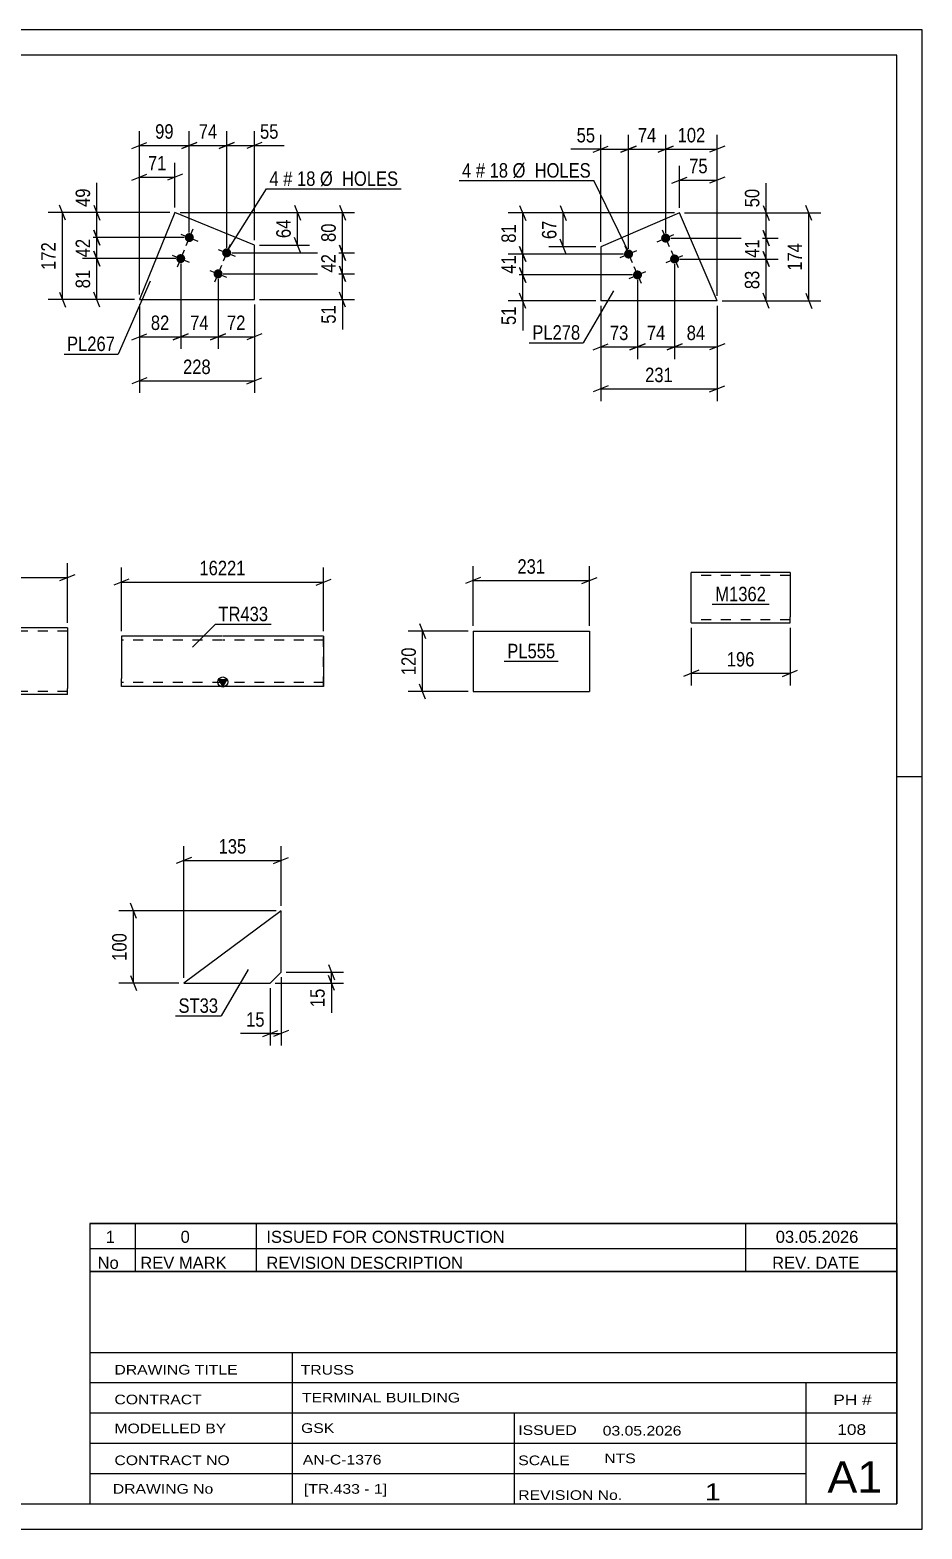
# Model space of a CAD drawing. Header units: millimetres. Extents: x 0 to 1779, y 0 to 560.
# Drawn here: x 243.1 to 420, y 0 to 297 of the extents above; entities that cross this region are included whole.
import ezdxf

# ---------------------------------------------------------------- set-up
doc = ezdxf.new("R2010")
doc.units = ezdxf.units.MM
doc.linetypes.add('DXK_LINE_DOT2', pattern=[3.9198, 1.9599, -1.9599])
doc.styles.add('Arial Narrow', font='ARIALN.TTF', dxfattribs={"height": 0.2})

# ---------------------------------------------------------------- blocks, each defined once
blk = doc.blocks.new('Unknown-814185208-12829')
at = {"color": 7, "linetype": 'Continuous'}
for p, q in [((255, 51.05), (255, 5)), ((255, 51.05), (415, 51.05)), ((415, 51), (415, 5)), ((255, 35), (415, 35)), ((295.14, 35), (295.14, 5)), ((255, 29), (415, 29)), ((397, 5.05), (397, 29.05)), ((255, 23), (415, 23)), ((339.14, 23), (339.14, 5)), ((255, 17), (415, 17)), ((255, 11), (397, 11)), ((255, 5), (415, 5))]:
    blk.add_line(p, q, dxfattribs=at)
at = {"color": 7, "style": 'Arial Narrow'}
for s, height, width, p in [('DRAWING TITLE', 1.9089, 1.425378, (259.88, 30.61)), ('TRUSS', 1.909, 1.425378, (296.81, 30.59)), ('TERMINAL BUILDING', 1.9089, 1.425378, (297.06, 25.07)), ('CONTRACT', 1.909, 1.425378, (259.88, 24.71)), ('MODELLED BY', 1.9089, 1.425378, (259.88, 18.98)), ('GSK', 1.909, 1.425378, (296.88, 19.04)), ('ISSUED', 1.909, 1.425378, (339.94, 18.64)), ('03.05.2026', 1.909, 1.425378, (356.69, 18.52)), ('CONTRACT NO', 1.9089, 1.425378, (259.88, 12.66)), ('AN-C-1376', 1.909, 1.425378, (297.23, 12.78)), ('SCALE', 1.909, 1.425378, (339.94, 12.65)), ('A1', 6.204, 1.25, (401.24, 7.2)), ('DRAWING No', 1.909, 1.425378, (259.56, 7)), ('[TR.433 - 1]', 1.9089, 1.425378, (297.46, 6.99)), ('1', 3.34, 1.5, (376.91, 5.68)), ('REVISION No.', 1.9089, 1.425378, (339.94, 5.77))]:
    blk.add_text(s, height=height, dxfattribs=dict(at, width=width)).set_placement(p)
at = {"color": 7, "linetype": 'Continuous', "style": 'Arial Narrow'}
for s, height, width, p in [('PH #', 2.1, 1.42538, (402.4, 24.55)), ('108', 2.1, 1.42538, (403.19, 18.65)), ('NTS', 1.909, 1.425378, (357, 13.05))]:
    blk.add_text(s, height=height, dxfattribs=dict(at, width=width)).set_placement(p)
blk = doc.blocks.new('Unknown-814185208-1135')
at = {"color": 5, "linetype": 'Continuous'}
for p, q in [((420, 297), (0, 297)), ((420, 0), (420, 297)), ((415, 292), (5, 292)), ((415, 5), (415, 292)), ((420, 149), (415, 149)), ((5, 5), (415, 5)), ((0, 0), (420, 0))]:
    blk.add_line(p, q, dxfattribs=at)
blk = doc.blocks.new('Unknown-814185208-12830')
at = {"color": 7, "linetype": 'Continuous'}
for p, q in [((255, 60.55), (415, 60.55)), ((415, 60.55), (255, 60.55)), ((255, 60.55), (255, 55.55)), ((264, 60.55), (264, 55.55)), ((288, 60.55), (288, 55.55)), ((385, 60.55), (385, 55.55)), ((415, 60.55), (415, 55.55)), ((255, 55.55), (415, 55.55)), ((255, 55.55), (255, 51.05)), ((255, 55.55), (415, 55.55)), ((264, 55.55), (264, 51.05)), ((288, 55.55), (288, 51.05)), ((385, 55.55), (385, 51.05)), ((415, 55.55), (415, 51.05)), ((415, 51.05), (255, 51.05))]:
    blk.add_line(p, q, dxfattribs=at)
at = {"color": 7, "linetype": 'Continuous', "style": 'Arial Narrow'}
for s, height, width, p in [('1', 2.39, 1.196471, (258.16, 56.7)), ('0', 2.39, 1.196471, (273, 56.7)), ('ISSUED FOR CONSTRUCTION', 2.3861, 1.196471, (290, 56.7)), ('03.05.2026', 2.386, 1.196471, (391, 56.7)), ('No', 2.386, 1.2, (256.54, 51.55)), ('REV MARK', 2.386, 1.2, (265, 51.55)), ('REVISION DESCRIPTION', 2.3861, 1.2, (290, 51.55)), ('REV. DATE', 2.386, 1.2, (390.28, 51.55))]:
    blk.add_text(s, height=height, dxfattribs=dict(at, width=width)).set_placement(p)
blk = doc.blocks.new('Part-814185208-7390 - 7383')
at = {"color": 2, "linetype": 'Continuous'}
for p, q in [((371.92, 260.75), (356.3, 254.05)), ((379.39, 243.33), (371.92, 260.75)), ((356.3, 254.05), (356.3, 243.33)), ((379.39, 243.33), (356.3, 243.33))]:
    blk.add_line(p, q, dxfattribs=at)
blk = doc.blocks.new('Bolt-814185208-7385 - 7383')
at = {"linetype": 'Continuous'}
for points in [[(369.99, 256.11, -1), (368.34, 255.4, -1)], [(362.64, 252.96, -1), (360.99, 252.25, -1)], [(371.77, 251.98, -1), (370.11, 251.27, -1)], [(364.41, 248.82, -1), (362.76, 248.11, -1)]]:
    blk.add_hatch(color=1, dxfattribs=at).paths.add_polyline_path(points)
at = {"color": 1, "linetype": 'Continuous'}
for p, q in [((367.51, 255.05), (370.82, 256.47)), ((368.46, 257.41), (369.88, 254.1)), ((360.16, 251.9), (363.47, 253.31)), ((361.1, 254.26), (362.52, 250.95)), ((370.23, 253.28), (371.65, 249.97)), ((362.88, 250.12), (364.3, 246.81)), ((369.29, 250.91), (372.59, 252.33)), ((361.93, 247.76), (365.24, 249.18))]:
    blk.add_line(p, q, dxfattribs=at)
blk = doc.blocks.new('Part-814185208-7139 - 7135')
at = {"color": 2, "linetype": 'Continuous'}
for p, q in [((330.98, 177.92), (330.98, 165.92)), ((330.98, 177.92), (354.07, 177.92)), ((354.07, 177.92), (354.07, 165.92)), ((330.98, 165.92), (354.07, 165.92))]:
    blk.add_line(p, q, dxfattribs=at)
blk = doc.blocks.new('Part-814185208-7172 - 7166')
at = {"color": 2, "linetype": 'Continuous'}
for p, q in [((292.91, 122.47), (273.63, 108.18)), ((292.91, 110.32), (292.91, 122.47)), ((290.77, 108.18), (292.91, 110.32)), ((273.63, 108.18), (290.77, 108.18))]:
    blk.add_line(p, q, dxfattribs=at)
blk = doc.blocks.new('Part-814185208-7260 - 7221')
at = {"color": 2, "linetype": 'Continuous'}
for p, q in [((271.88, 260.82), (264.83, 243.58)), ((287.62, 254.38), (271.88, 260.82)), ((287.62, 243.58), (287.62, 254.38)), ((264.83, 243.58), (287.62, 243.58))]:
    blk.add_line(p, q, dxfattribs=at)
blk = doc.blocks.new('Bolt-814185208-7255 - 7221')
at = {"linetype": 'Continuous'}
for points in [[(275.56, 255.53, -1), (273.89, 256.21, -1)], [(273.85, 251.37, -1), (272.19, 252.05, -1)], [(282.96, 252.51, -1), (281.29, 253.19, -1)], [(281.26, 248.34, -1), (279.59, 249.02, -1)]]:
    blk.add_hatch(color=1, dxfattribs=at).paths.add_polyline_path(points)
at = {"color": 1, "linetype": 'Continuous'}
for p, q in [((273.06, 256.56), (276.39, 255.19)), ((275.4, 257.54), (274.04, 254.21)), ((273.7, 253.38), (272.34, 250.04)), ((280.46, 253.53), (283.79, 252.16)), ((282.81, 254.51), (281.45, 251.18)), ((271.35, 252.39), (274.69, 251.03)), ((281.11, 250.35), (279.74, 247.01)), ((278.76, 249.36), (282.09, 248))]:
    blk.add_line(p, q, dxfattribs=at)
blk = doc.blocks.new('Part-814185208-6349 - 6343')
at = {"color": 2, "linetype": 'Continuous'}
for p, q in [((208.45, 178.16), (208.52, 178.42)), ((208.52, 178.42), (208.59, 178.52)), ((230.46, 178.52), (208.59, 178.52)), ((250.56, 178.52), (230.56, 178.52)), ((250.56, 178.52), (250.56, 166.52)), ((208.39, 177.32), (208.41, 177.78)), ((208.39, 166.52), (208.39, 177.32)), ((208.41, 177.78), (208.45, 178.16)), ((208.41, 166.06), (208.39, 166.52)), ((250.56, 165.32), (250.56, 166.52)), ((208.45, 165.67), (208.41, 166.06)), ((208.52, 165.41), (208.45, 165.67)), ((208.59, 165.32), (208.52, 165.41)), ((230.46, 165.32), (208.59, 165.32)), ((250.56, 165.32), (230.56, 165.32))]:
    blk.add_line(p, q, dxfattribs=at)
at = {"color": 7, "linetype": 'DXK_LINE_DOT2'}
for p, q in [((208.59, 178.52), (210.36, 178.52)), ((210.36, 178.52), (210.44, 178.42)), ((210.44, 178.42), (210.5, 178.16)), ((208.5, 177.55), (208.49, 177.32)), ((208.49, 166.52), (208.49, 177.32)), ((208.52, 177.74), (208.5, 177.55)), ((208.55, 177.87), (208.52, 177.74)), ((208.59, 177.92), (208.55, 177.87)), ((230.46, 177.92), (208.59, 177.92)), ((210.4, 177.87), (210.36, 177.92)), ((210.42, 177.78), (210.4, 177.87)), ((210.43, 177.74), (210.42, 177.78)), ((210.45, 177.55), (210.43, 177.74)), ((210.46, 177.32), (210.45, 177.55)), ((210.46, 166.52), (210.46, 177.32)), ((210.5, 178.16), (210.54, 177.78)), ((210.54, 177.78), (210.56, 177.32)), ((210.56, 166.52), (210.56, 177.32)), ((250.56, 177.92), (230.56, 177.92)), ((208.49, 166.52), (208.5, 166.29)), ((210.45, 166.29), (210.46, 166.52)), ((210.56, 166.52), (210.54, 166.06)), ((208.5, 166.29), (208.52, 166.09)), ((208.52, 166.09), (208.55, 165.96)), ((208.55, 165.96), (208.59, 165.92)), ((230.46, 165.92), (208.59, 165.92)), ((208.59, 165.32), (210.36, 165.32)), ((210.36, 165.92), (210.4, 165.96)), ((210.44, 165.41), (210.36, 165.32)), ((210.4, 165.96), (210.43, 166.09)), ((210.43, 166.09), (210.45, 166.29)), ((210.5, 165.67), (210.44, 165.41)), ((210.54, 166.06), (210.5, 165.67)), ((250.56, 165.92), (230.56, 165.92)), ((250.56, 165.92), (250.56, 166.29)), ((250.56, 165.96), (250.56, 165.92))]:
    blk.add_line(p, q, dxfattribs=at)
blk = doc.blocks.new('Part-814185208-1933 - 1925')
at = {"linetype": 'Continuous'}
blk.add_hatch(color=2, dxfattribs=at).paths.add_polyline_path([(281.35, 166.92), (280.55, 168.32), (282.15, 168.32)])
at = {"color": 2, "linetype": 'Continuous'}
for p, q in [((281.25, 176.92), (261.25, 176.92)), ((261.25, 176.92), (261.25, 168.52)), ((301.35, 176.92), (281.35, 176.92)), ((301.35, 176.92), (301.35, 176.92)), ((301.35, 176.92), (301.35, 166.92)), ((261.25, 167.38), (261.25, 168.52)), ((261.25, 166.92), (261.25, 167.38)), ((281.25, 166.92), (261.25, 166.92)), ((281.35, 166.92), (280.55, 168.32)), ((280.55, 168.32), (282.15, 168.32)), ((282.15, 168.32), (281.35, 166.92)), ((301.35, 166.92), (281.35, 166.92)), ((301.35, 166.92), (301.35, 166.92))]:
    blk.add_line(p, q, dxfattribs=at)
at = {"color": 7, "linetype": 'DXK_LINE_DOT2'}
for p, q in [((261.25, 176.79), (261.25, 175.32)), ((281.25, 176.12), (261.25, 176.12)), ((301.35, 176.12), (281.35, 176.12)), ((301.35, 166.92), (301.35, 176.92)), ((301.35, 176.12), (301.35, 176.12)), ((261.25, 167.78), (261.25, 168.52)), ((261.25, 167.72), (261.25, 167.78)), ((261.25, 167.72), (261.25, 167.78)), ((261.25, 167.38), (261.25, 167.78)), ((281.25, 167.72), (261.25, 167.72)), ((301.35, 167.72), (281.35, 167.72)), ((301.35, 168.21), (301.35, 168.52)), ((301.35, 167.78), (301.35, 167.9)), ((301.35, 167.72), (301.35, 167.78)), ((301.35, 167.72), (301.35, 167.72))]:
    blk.add_line(p, q, dxfattribs=at)
at = {"color": 2, "linetype": 'Continuous'}
blk.add_circle((281.35, 167.82), 1, dxfattribs=at)
blk = doc.blocks.new('Part-814185208-6857 - 6853')
at = {"color": 2, "linetype": 'Continuous'}
for p, q in [((393.84, 189.54), (374.23, 189.54)), ((374.23, 179.63), (374.23, 189.54)), ((393.84, 189.54), (393.84, 180.74)), ((374.23, 179.63), (374.23, 179.54)), ((374.23, 179.54), (393.84, 179.54)), ((393.84, 179.54), (393.84, 180.74))]:
    blk.add_line(p, q, dxfattribs=at)
at = {"color": 7, "linetype": 'DXK_LINE_DOT2'}
for p, q in [((393.84, 188.94), (374.23, 188.94)), ((374.23, 180.14), (374.23, 180.19)), ((393.84, 180.14), (374.23, 180.14)), ((393.84, 180.19), (393.84, 180.51)), ((393.84, 180.14), (393.84, 180.19))]:
    blk.add_line(p, q, dxfattribs=at)
blk = doc.blocks.new('StraightDimension-814185208-7406 - 7383')
at = {"color": 7, "linetype": 'Continuous'}
for p, q in [((388.49, 262.25), (389.69, 259.25)), ((372.92, 260.75), (391.49, 260.75)), ((389.09, 255.76), (389.09, 260.75)), ((370.17, 255.76), (391.49, 255.76)), ((389.69, 254.26), (388.49, 257.26))]:
    blk.add_line(p, q, dxfattribs=at)
at = {"color": 0}
blk.add_wipeout([(388.34, 266.13), (384.14, 266.13), (384.14, 261.27), (388.34, 261.27)], dxfattribs=at)
at = {"color": 7, "linetype": 'Continuous'}
blk.add_line((389.09, 260.75), (389.09, 266.65), dxfattribs=at)
blk.add_line((389.09, 260.75), (389.09, 266.65), dxfattribs=at)
at = {"color": 3, "style": 'Arial Narrow'}
blk.add_text('50', height=2.863, rotation=90.0002, dxfattribs=at).set_placement((387.74, 261.87))
blk = doc.blocks.new('StraightDimension-814185208-7398 - 7383')
at = {"color": 7, "linetype": 'Continuous'}
for p, q in [((370.17, 255.76), (391.49, 255.76)), ((388.49, 257.26), (389.69, 254.26)), ((389.09, 251.62), (389.09, 255.76)), ((389.69, 250.12), (388.49, 253.12)), ((371.94, 251.62), (391.49, 251.62))]:
    blk.add_line(p, q, dxfattribs=at)
at = {"color": 0}
blk.add_wipeout([(388.34, 256.12), (384.14, 256.12), (384.14, 251.26), (388.34, 251.26)], dxfattribs=at)
at = {"color": 3, "style": 'Arial Narrow'}
blk.add_text('41', height=2.863, rotation=90.0002, dxfattribs=at).set_placement((387.74, 251.86))
blk = doc.blocks.new('StraightDimension-814185208-7392 - 7383')
at = {"color": 7, "linetype": 'Continuous'}
for p, q in [((388.49, 253.12), (389.69, 250.12)), ((371.94, 251.62), (391.49, 251.62)), ((389.09, 243.33), (389.09, 251.62)), ((389.69, 241.83), (388.49, 244.83)), ((380.39, 243.33), (391.49, 243.33))]:
    blk.add_line(p, q, dxfattribs=at)
at = {"color": 0}
blk.add_wipeout([(388.34, 249.91), (384.14, 249.91), (384.14, 245.05), (388.34, 245.05)], dxfattribs=at)
at = {"color": 3, "style": 'Arial Narrow'}
blk.add_text('83', height=2.863, rotation=90.0002, dxfattribs=at).set_placement((387.74, 245.65))
blk = doc.blocks.new('StraightDimension-814185208-7415 - 7383')
at = {"color": 7, "linetype": 'Continuous'}
for p, q in [((356.3, 255.05), (356.3, 276.23)), ((361.81, 253.61), (361.81, 276.23)), ((354.8, 272.78), (357.8, 273.98)), ((356.3, 273.38), (361.81, 273.38)), ((363.31, 273.98), (360.31, 272.78))]:
    blk.add_line(p, q, dxfattribs=at)
at = {"color": 0}
blk.add_wipeout([(355.77, 274.13), (355.77, 278.33), (350.92, 278.33), (350.92, 274.13)], dxfattribs=at)
at = {"color": 7, "linetype": 'Continuous'}
blk.add_line((356.3, 273.38), (350.39, 273.38), dxfattribs=at)
blk.add_line((356.3, 273.38), (350.39, 273.38), dxfattribs=at)
at = {"color": 3, "style": 'Arial Narrow'}
blk.add_text('55', height=2.863, dxfattribs=at).set_placement((351.52, 274.73))
blk = doc.blocks.new('StraightDimension-814185208-7425 - 7383')
at = {"color": 7, "linetype": 'Continuous'}
for p, q in [((369.17, 256.76), (369.17, 276.23)), ((379.39, 244.33), (379.39, 276.23)), ((367.67, 272.78), (370.67, 273.98)), ((369.17, 273.38), (379.39, 273.38)), ((380.89, 273.98), (377.89, 272.78))]:
    blk.add_line(p, q, dxfattribs=at)
at = {"color": 0}
blk.add_wipeout([(377.62, 274.13), (377.62, 278.33), (370.94, 278.33), (370.94, 274.13)], dxfattribs=at)
at = {"color": 3, "style": 'Arial Narrow'}
blk.add_text('102', height=2.863, dxfattribs=at).set_placement((371.54, 274.73))
blk = doc.blocks.new('StraightDimension-814185208-7433 - 7383')
at = {"color": 7, "linetype": 'Continuous'}
for p, q in [((361.81, 253.61), (361.81, 276.23)), ((369.17, 256.76), (369.17, 276.23)), ((360.31, 272.78), (363.31, 273.98)), ((361.81, 273.38), (369.17, 273.38)), ((370.67, 273.98), (367.67, 272.78))]:
    blk.add_line(p, q, dxfattribs=at)
at = {"color": 0}
blk.add_wipeout([(367.92, 274.13), (367.92, 278.33), (363.06, 278.33), (363.06, 274.13)], dxfattribs=at)
at = {"color": 3, "style": 'Arial Narrow'}
blk.add_text('74', height=2.863, dxfattribs=at).set_placement((363.66, 274.73))
blk = doc.blocks.new('StraightDimension-814185208-7444 - 7383')
at = {"color": 7, "linetype": 'Continuous'}
for p, q in [((340.22, 249.97), (341.42, 246.97)), ((362.59, 248.47), (337.97, 248.47)), ((340.82, 243.33), (340.82, 248.47)), ((341.42, 241.83), (340.22, 244.83)), ((355.3, 243.33), (337.97, 243.33))]:
    blk.add_line(p, q, dxfattribs=at)
at = {"color": 0}
blk.add_wipeout([(340.07, 242.81), (335.87, 242.81), (335.87, 237.95), (340.07, 237.95)], dxfattribs=at)
at = {"color": 7, "linetype": 'Continuous'}
blk.add_line((340.82, 243.33), (340.82, 237.43), dxfattribs=at)
blk.add_line((340.82, 243.33), (340.82, 237.43), dxfattribs=at)
at = {"color": 3, "style": 'Arial Narrow'}
blk.add_text('51', height=2.863, rotation=90.0002, dxfattribs=at).set_placement((339.47, 238.55))
blk = doc.blocks.new('StraightDimension-814185208-7450 - 7383')
at = {"color": 7, "linetype": 'Continuous'}
for p, q in [((360.81, 252.61), (337.97, 252.61)), ((340.22, 254.11), (341.42, 251.11)), ((340.82, 248.47), (340.82, 252.61)), ((341.42, 246.97), (340.22, 249.97)), ((362.59, 248.47), (337.97, 248.47))]:
    blk.add_line(p, q, dxfattribs=at)
at = {"color": 0}
blk.add_wipeout([(340.07, 252.97), (335.87, 252.97), (335.87, 248.11), (340.07, 248.11)], dxfattribs=at)
at = {"color": 3, "style": 'Arial Narrow'}
blk.add_text('41', height=2.863, rotation=90.0002, dxfattribs=at).set_placement((339.47, 248.71))
blk = doc.blocks.new('StraightDimension-814185208-7458 - 7383')
at = {"color": 7, "linetype": 'Continuous'}
for p, q in [((340.22, 262.25), (341.42, 259.25)), ((370.92, 260.75), (337.97, 260.75)), ((340.82, 252.61), (340.82, 260.75)), ((360.81, 252.61), (337.97, 252.61)), ((341.42, 251.11), (340.22, 254.11))]:
    blk.add_line(p, q, dxfattribs=at)
at = {"color": 0}
blk.add_wipeout([(340.07, 259.1), (335.87, 259.1), (335.87, 254.25), (340.07, 254.25)], dxfattribs=at)
at = {"color": 3, "style": 'Arial Narrow'}
blk.add_text('81', height=2.863, rotation=90.0002, dxfattribs=at).set_placement((339.47, 254.85))
blk = doc.blocks.new('StraightDimension-814185208-7467 - 7383')
at = {"color": 7, "linetype": 'Continuous'}
for p, q in [((363.59, 247.47), (363.59, 231.81)), ((356.3, 242.33), (356.3, 231.81)), ((354.8, 233.61), (357.8, 234.81)), ((365.09, 234.81), (362.09, 233.61)), ((356.3, 234.21), (363.59, 234.21))]:
    blk.add_line(p, q, dxfattribs=at)
at = {"color": 0}
blk.add_wipeout([(362.37, 234.96), (362.37, 239.16), (357.51, 239.16), (357.51, 234.96)], dxfattribs=at)
at = {"color": 3, "style": 'Arial Narrow'}
blk.add_text('73', height=2.863, dxfattribs=at).set_placement((358.11, 235.56))
blk = doc.blocks.new('StraightDimension-814185208-7473 - 7383')
at = {"color": 7, "linetype": 'Continuous'}
for p, q in [((370.94, 250.62), (370.94, 231.81)), ((363.59, 247.47), (363.59, 231.81)), ((362.09, 233.61), (365.09, 234.81)), ((372.44, 234.81), (369.44, 233.61)), ((363.59, 234.21), (370.94, 234.21))]:
    blk.add_line(p, q, dxfattribs=at)
at = {"color": 0}
blk.add_wipeout([(369.69, 234.96), (369.69, 239.16), (364.84, 239.16), (364.84, 234.96)], dxfattribs=at)
at = {"color": 3, "style": 'Arial Narrow'}
blk.add_text('74', height=2.863, dxfattribs=at).set_placement((365.44, 235.56))
blk = doc.blocks.new('StraightDimension-814185208-7481 - 7383')
at = {"color": 7, "linetype": 'Continuous'}
for p, q in [((370.94, 250.62), (370.94, 231.81)), ((379.39, 242.33), (379.39, 231.81)), ((369.44, 233.61), (372.44, 234.81)), ((380.89, 234.81), (377.89, 233.61)), ((370.94, 234.21), (379.39, 234.21))]:
    blk.add_line(p, q, dxfattribs=at)
at = {"color": 0}
blk.add_wipeout([(377.59, 234.96), (377.59, 239.16), (372.74, 239.16), (372.74, 234.96)], dxfattribs=at)
at = {"color": 3, "style": 'Arial Narrow'}
blk.add_text('84', height=2.863, dxfattribs=at).set_placement((373.34, 235.56))
blk = doc.blocks.new('StraightDimension-814185208-7488 - 7383')
at = {"color": 7, "linetype": 'Continuous'}
for p, q in [((398.14, 259.25), (396.94, 262.25)), ((372.92, 260.75), (399.94, 260.75)), ((397.54, 243.33), (397.54, 260.75)), ((396.94, 244.83), (398.14, 241.83)), ((380.39, 243.33), (399.94, 243.33))]:
    blk.add_line(p, q, dxfattribs=at)
at = {"color": 0}
blk.add_wipeout([(396.79, 255.38), (392.59, 255.38), (392.59, 248.7), (396.79, 248.7)], dxfattribs=at)
at = {"color": 3, "style": 'Arial Narrow'}
blk.add_text('174', height=2.863, rotation=90.0002, dxfattribs=at).set_placement((396.19, 249.3))
blk = doc.blocks.new('StraightDimension-814185208-7495 - 7383')
at = {"color": 7, "linetype": 'Continuous'}
for p, q in [((348.26, 262.25), (349.46, 259.25)), ((370.92, 260.75), (346.01, 260.75)), ((348.86, 254.05), (348.86, 260.75)), ((349.46, 252.55), (348.26, 255.55)), ((355.3, 254.05), (346.01, 254.05))]:
    blk.add_line(p, q, dxfattribs=at)
at = {"color": 0}
blk.add_wipeout([(348.11, 259.83), (343.91, 259.83), (343.91, 254.97), (348.11, 254.97)], dxfattribs=at)
at = {"color": 3, "style": 'Arial Narrow'}
blk.add_text('67', height=2.863, rotation=90.0002, dxfattribs=at).set_placement((347.51, 255.57))
blk = doc.blocks.new('StraightDimension-814185208-7504 - 7383')
at = {"color": 7, "linetype": 'Continuous'}
for p, q in [((356.3, 242.33), (356.3, 223.48)), ((379.39, 242.33), (379.39, 223.48)), ((357.8, 226.48), (354.8, 225.28)), ((356.3, 225.88), (379.39, 225.88)), ((377.89, 225.28), (380.89, 226.48))]:
    blk.add_line(p, q, dxfattribs=at)
at = {"color": 0}
blk.add_wipeout([(371.19, 226.63), (371.19, 230.83), (364.5, 230.83), (364.5, 226.63)], dxfattribs=at)
at = {"color": 3, "style": 'Arial Narrow'}
blk.add_text('231', height=2.863, dxfattribs=at).set_placement((365.1, 227.23))
blk = doc.blocks.new('StraightDimension-814185208-7509 - 7383')
at = {"color": 7, "linetype": 'Continuous'}
for p, q in [((370.42, 266.66), (373.42, 267.86)), ((371.92, 261.75), (371.92, 270.11)), ((380.89, 267.86), (377.89, 266.66)), ((379.39, 244.33), (379.39, 270.11)), ((371.92, 267.26), (379.39, 267.26))]:
    blk.add_line(p, q, dxfattribs=at)
at = {"color": 0}
blk.add_wipeout([(378.08, 268.01), (378.08, 272.21), (373.23, 272.21), (373.23, 268.01)], dxfattribs=at)
at = {"color": 3, "style": 'Arial Narrow'}
blk.add_text('75', height=2.863, dxfattribs=at).set_placement((373.83, 268.61))
blk = doc.blocks.new('StraightDimension-814185208-7141 - 7135')
at = {"color": 7, "linetype": 'Continuous'}
for p, q in [((330.98, 178.92), (330.98, 190.77)), ((354.07, 178.92), (354.07, 190.77)), ((332.48, 188.52), (329.48, 187.32)), ((330.98, 187.92), (354.07, 187.92)), ((352.57, 187.32), (355.57, 188.52))]:
    blk.add_line(p, q, dxfattribs=at)
at = {"color": 0}
blk.add_wipeout([(345.86, 188.67), (345.86, 192.87), (339.18, 192.87), (339.18, 188.67)], dxfattribs=at)
at = {"color": 3, "style": 'Arial Narrow'}
blk.add_text('231', height=2.863, dxfattribs=at).set_placement((339.78, 189.27))
blk = doc.blocks.new('StraightDimension-814185208-7152 - 7135')
at = {"color": 7, "linetype": 'Continuous'}
for p, q in [((320.38, 179.42), (321.58, 176.42)), ((329.98, 177.92), (318.13, 177.92)), ((320.98, 165.92), (320.98, 177.92)), ((321.58, 164.42), (320.38, 167.42)), ((329.98, 165.92), (318.13, 165.92))]:
    blk.add_line(p, q, dxfattribs=at)
at = {"color": 0}
blk.add_wipeout([(320.23, 175.26), (316.03, 175.26), (316.03, 168.57), (320.23, 168.57)], dxfattribs=at)
at = {"color": 3, "style": 'Arial Narrow'}
blk.add_text('120', height=2.863, rotation=90.0002, dxfattribs=at).set_placement((319.63, 169.17))
blk = doc.blocks.new('StraightDimension-814185208-7198 - 7166')
at = {"color": 7, "linetype": 'Continuous'}
for p, q in [((291.91, 122.47), (260.78, 122.47)), ((264.23, 120.97), (263.03, 123.97)), ((263.63, 108.18), (263.63, 122.47)), ((272.63, 108.18), (260.78, 108.18)), ((263.03, 109.68), (264.23, 106.68))]:
    blk.add_line(p, q, dxfattribs=at)
at = {"color": 0}
blk.add_wipeout([(262.88, 118.67), (258.68, 118.67), (258.68, 111.98), (262.88, 111.98)], dxfattribs=at)
at = {"color": 3, "style": 'Arial Narrow'}
blk.add_text('100', height=2.863, rotation=90.0002, dxfattribs=at).set_placement((262.28, 112.58))
blk = doc.blocks.new('StraightDimension-814185208-7174 - 7166')
at = {"color": 7, "linetype": 'Continuous'}
for p, q in [((273.63, 109.18), (273.63, 135.32)), ((292.91, 123.47), (292.91, 135.32)), ((275.13, 133.07), (272.13, 131.87)), ((273.63, 132.47), (292.91, 132.47)), ((291.41, 131.87), (294.41, 133.07))]:
    blk.add_line(p, q, dxfattribs=at)
at = {"color": 0}
blk.add_wipeout([(286.61, 133.22), (286.61, 137.42), (279.93, 137.42), (279.93, 133.22)], dxfattribs=at)
at = {"color": 3, "style": 'Arial Narrow'}
blk.add_text('135', height=2.863, dxfattribs=at).set_placement((280.53, 133.82))
blk = doc.blocks.new('StraightDimension-814185208-7207 - 7166')
at = {"color": 7, "linetype": 'Continuous'}
for p, q in [((293.91, 110.32), (305.31, 110.32)), ((302.31, 111.82), (303.51, 108.82)), ((302.91, 108.18), (302.91, 110.32)), ((291.77, 108.18), (305.31, 108.18)), ((303.51, 106.68), (302.31, 109.68))]:
    blk.add_line(p, q, dxfattribs=at)
at = {"color": 0}
blk.add_wipeout([(302.16, 107.66), (297.96, 107.66), (297.96, 102.8), (302.16, 102.8)], dxfattribs=at)
at = {"color": 7, "linetype": 'Continuous'}
blk.add_line((302.91, 108.18), (302.91, 102.27), dxfattribs=at)
blk.add_line((302.91, 108.18), (302.91, 102.27), dxfattribs=at)
at = {"color": 3, "style": 'Arial Narrow'}
blk.add_text('15', height=2.863, rotation=90.0002, dxfattribs=at).set_placement((301.56, 103.4))
blk = doc.blocks.new('StraightDimension-814185208-7183 - 7166')
at = {"color": 7, "linetype": 'Continuous'}
for p, q in [((290.77, 107.18), (290.77, 95.78)), ((292.91, 109.32), (292.91, 95.78)), ((289.27, 97.58), (292.27, 98.78)), ((290.77, 98.18), (292.91, 98.18)), ((294.41, 98.78), (291.41, 97.58))]:
    blk.add_line(p, q, dxfattribs=at)
at = {"color": 0}
blk.add_wipeout([(290.25, 98.93), (290.25, 103.13), (285.39, 103.13), (285.39, 98.93)], dxfattribs=at)
at = {"color": 7, "linetype": 'Continuous'}
blk.add_line((290.77, 98.18), (284.86, 98.18), dxfattribs=at)
blk.add_line((290.77, 98.18), (284.86, 98.18), dxfattribs=at)
at = {"color": 3, "style": 'Arial Narrow'}
blk.add_text('15', height=2.863, dxfattribs=at).set_placement((285.99, 99.53))
blk = doc.blocks.new('StraightDimension-814185208-7276 - 7221')
at = {"color": 7, "linetype": 'Continuous'}
for p, q in [((255.8, 262.32), (257, 259.32)), ((270.88, 260.82), (253.55, 260.82)), ((256.4, 255.87), (256.4, 260.82)), ((273.72, 255.87), (253.55, 255.87)), ((257, 254.37), (255.8, 257.37))]:
    blk.add_line(p, q, dxfattribs=at)
at = {"color": 0}
blk.add_wipeout([(255.65, 266.2), (251.45, 266.2), (251.45, 261.34), (255.65, 261.34)], dxfattribs=at)
at = {"color": 7, "linetype": 'Continuous'}
blk.add_line((256.4, 260.82), (256.4, 266.72), dxfattribs=at)
blk.add_line((256.4, 260.82), (256.4, 266.72), dxfattribs=at)
at = {"color": 3, "style": 'Arial Narrow'}
blk.add_text('49', height=2.863, rotation=90.0002, dxfattribs=at).set_placement((255.05, 261.94))
blk = doc.blocks.new('StraightDimension-814185208-7268 - 7221')
at = {"color": 7, "linetype": 'Continuous'}
for p, q in [((273.72, 255.87), (253.55, 255.87)), ((255.8, 257.37), (257, 254.37)), ((256.4, 251.71), (256.4, 255.87)), ((257, 250.21), (255.8, 253.21)), ((272.02, 251.71), (253.55, 251.71))]:
    blk.add_line(p, q, dxfattribs=at)
at = {"color": 0}
blk.add_wipeout([(255.65, 256.22), (251.45, 256.22), (251.45, 251.36), (255.65, 251.36)], dxfattribs=at)
at = {"color": 3, "style": 'Arial Narrow'}
blk.add_text('42', height=2.863, rotation=90.0002, dxfattribs=at).set_placement((255.05, 251.96))
blk = doc.blocks.new('StraightDimension-814185208-7262 - 7221')
at = {"color": 7, "linetype": 'Continuous'}
for p, q in [((255.8, 253.21), (257, 250.21)), ((272.02, 251.71), (253.55, 251.71)), ((256.4, 243.58), (256.4, 251.71)), ((263.83, 243.58), (253.55, 243.58)), ((257, 242.08), (255.8, 245.08))]:
    blk.add_line(p, q, dxfattribs=at)
at = {"color": 0}
blk.add_wipeout([(255.65, 250.07), (251.45, 250.07), (251.45, 245.22), (255.65, 245.22)], dxfattribs=at)
at = {"color": 3, "style": 'Arial Narrow'}
blk.add_text('81', height=2.863, rotation=90.0002, dxfattribs=at).set_placement((255.05, 245.82))
blk = doc.blocks.new('StraightDimension-814185208-7285 - 7221')
at = {"color": 7, "linetype": 'Continuous'}
for p, q in [((304.5, 262.32), (305.7, 259.32)), ((272.88, 260.82), (307.5, 260.82)), ((305.1, 252.85), (305.1, 260.82)), ((283.13, 252.85), (307.5, 252.85)), ((305.7, 251.35), (304.5, 254.35))]:
    blk.add_line(p, q, dxfattribs=at)
at = {"color": 0}
blk.add_wipeout([(304.35, 259.26), (300.15, 259.26), (300.15, 254.4), (304.35, 254.4)], dxfattribs=at)
at = {"color": 3, "style": 'Arial Narrow'}
blk.add_text('80', height=2.863, rotation=90.0002, dxfattribs=at).set_placement((303.75, 255))
blk = doc.blocks.new('StraightDimension-814185208-7293 - 7221')
at = {"color": 7, "linetype": 'Continuous'}
for p, q in [((304.5, 250.18), (305.7, 247.18)), ((281.42, 248.68), (307.5, 248.68)), ((305.1, 243.58), (305.1, 248.68)), ((288.62, 243.58), (307.5, 243.58)), ((305.7, 242.08), (304.5, 245.08))]:
    blk.add_line(p, q, dxfattribs=at)
at = {"color": 0}
blk.add_wipeout([(304.35, 243.05), (300.15, 243.05), (300.15, 238.2), (304.35, 238.2)], dxfattribs=at)
at = {"color": 7, "linetype": 'Continuous'}
blk.add_line((305.1, 243.58), (305.1, 237.67), dxfattribs=at)
blk.add_line((305.1, 243.58), (305.1, 237.67), dxfattribs=at)
at = {"color": 3, "style": 'Arial Narrow'}
blk.add_text('51', height=2.863, rotation=90.0002, dxfattribs=at).set_placement((303.75, 238.8))
blk = doc.blocks.new('StraightDimension-814185208-7299 - 7221')
at = {"color": 7, "linetype": 'Continuous'}
for p, q in [((283.13, 252.85), (307.5, 252.85)), ((304.5, 254.35), (305.7, 251.35)), ((305.1, 248.68), (305.1, 252.85)), ((305.7, 247.18), (304.5, 250.18)), ((281.42, 248.68), (307.5, 248.68))]:
    blk.add_line(p, q, dxfattribs=at)
at = {"color": 0}
blk.add_wipeout([(304.35, 253.19), (300.15, 253.19), (300.15, 248.34), (304.35, 248.34)], dxfattribs=at)
at = {"color": 3, "style": 'Arial Narrow'}
blk.add_text('42', height=2.863, rotation=90.0002, dxfattribs=at).set_placement((303.75, 248.94))
blk = doc.blocks.new('StraightDimension-814185208-7308 - 7221')
at = {"color": 7, "linetype": 'Continuous'}
for p, q in [((273.02, 250.71), (273.02, 233.81)), ((264.83, 242.58), (264.83, 233.81)), ((263.33, 235.61), (266.33, 236.81)), ((264.83, 236.21), (273.02, 236.21)), ((274.52, 236.81), (271.52, 235.61))]:
    blk.add_line(p, q, dxfattribs=at)
at = {"color": 0}
blk.add_wipeout([(271.35, 236.96), (271.35, 241.16), (266.5, 241.16), (266.5, 236.96)], dxfattribs=at)
at = {"color": 3, "style": 'Arial Narrow'}
blk.add_text('82', height=2.863, dxfattribs=at).set_placement((267.1, 237.56))
blk = doc.blocks.new('StraightDimension-814185208-7314 - 7221')
at = {"color": 7, "linetype": 'Continuous'}
for p, q in [((273.02, 250.71), (273.02, 233.81)), ((280.42, 247.68), (280.42, 233.81)), ((271.52, 235.61), (274.52, 236.81)), ((273.02, 236.21), (280.42, 236.21)), ((281.92, 236.81), (278.92, 235.61))]:
    blk.add_line(p, q, dxfattribs=at)
at = {"color": 0}
blk.add_wipeout([(279.15, 236.96), (279.15, 241.16), (274.29, 241.16), (274.29, 236.96)], dxfattribs=at)
at = {"color": 3, "style": 'Arial Narrow'}
blk.add_text('74', height=2.863, dxfattribs=at).set_placement((274.89, 237.56))
blk = doc.blocks.new('StraightDimension-814185208-7322 - 7221')
at = {"color": 7, "linetype": 'Continuous'}
for p, q in [((280.42, 247.68), (280.42, 233.81)), ((287.62, 242.58), (287.62, 233.81)), ((278.92, 235.61), (281.92, 236.81)), ((280.42, 236.21), (287.62, 236.21)), ((289.12, 236.81), (286.12, 235.61))]:
    blk.add_line(p, q, dxfattribs=at)
at = {"color": 0}
blk.add_wipeout([(286.45, 236.96), (286.45, 241.16), (281.59, 241.16), (281.59, 236.96)], dxfattribs=at)
at = {"color": 3, "style": 'Arial Narrow'}
blk.add_text('72', height=2.863, dxfattribs=at).set_placement((282.19, 237.56))
blk = doc.blocks.new('StraightDimension-814185208-7329 - 7221')
at = {"color": 7, "linetype": 'Continuous'}
for p, q in [((264.83, 244.58), (264.83, 276.96)), ((274.72, 256.87), (274.72, 276.96)), ((263.33, 273.51), (266.33, 274.71)), ((264.83, 274.11), (274.72, 274.11)), ((276.22, 274.71), (273.22, 273.51))]:
    blk.add_line(p, q, dxfattribs=at)
at = {"color": 0}
blk.add_wipeout([(272.21, 274.86), (272.21, 279.06), (267.35, 279.06), (267.35, 274.86)], dxfattribs=at)
at = {"color": 3, "style": 'Arial Narrow'}
blk.add_text('99', height=2.863, dxfattribs=at).set_placement((267.95, 275.46))
blk = doc.blocks.new('StraightDimension-814185208-7335 - 7221')
at = {"color": 7, "linetype": 'Continuous'}
for p, q in [((274.72, 256.87), (274.72, 276.96)), ((282.13, 253.85), (282.13, 276.96)), ((273.22, 273.51), (276.22, 274.71)), ((274.72, 274.11), (282.13, 274.11)), ((283.63, 274.71), (280.63, 273.51))]:
    blk.add_line(p, q, dxfattribs=at)
at = {"color": 0}
blk.add_wipeout([(280.85, 274.86), (280.85, 279.06), (276, 279.06), (276, 274.86)], dxfattribs=at)
at = {"color": 3, "style": 'Arial Narrow'}
blk.add_text('74', height=2.863, dxfattribs=at).set_placement((276.6, 275.46))
blk = doc.blocks.new('StraightDimension-814185208-7343 - 7221')
at = {"color": 7, "linetype": 'Continuous'}
for p, q in [((282.13, 253.85), (282.13, 276.96)), ((287.62, 255.38), (287.62, 276.96)), ((280.63, 273.51), (283.63, 274.71)), ((282.13, 274.11), (287.62, 274.11)), ((289.12, 274.71), (286.12, 273.51))]:
    blk.add_line(p, q, dxfattribs=at)
at = {"color": 0}
blk.add_wipeout([(293, 274.86), (293, 279.06), (288.14, 279.06), (288.14, 274.86)], dxfattribs=at)
at = {"color": 7, "linetype": 'Continuous'}
blk.add_line((287.62, 274.11), (293.52, 274.11), dxfattribs=at)
blk.add_line((287.62, 274.11), (293.52, 274.11), dxfattribs=at)
at = {"color": 3, "style": 'Arial Narrow'}
blk.add_text('55', height=2.863, dxfattribs=at).set_placement((288.74, 275.46))
blk = doc.blocks.new('StraightDimension-814185208-7352 - 7221')
at = {"color": 7, "linetype": 'Continuous'}
for p, q in [((250.17, 259.32), (248.97, 262.32)), ((270.88, 260.82), (246.72, 260.82)), ((249.57, 243.58), (249.57, 260.82)), ((263.83, 243.58), (246.72, 243.58)), ((248.97, 245.08), (250.17, 242.08))]:
    blk.add_line(p, q, dxfattribs=at)
at = {"color": 0}
blk.add_wipeout([(248.82, 255.54), (244.62, 255.54), (244.62, 248.86), (248.82, 248.86)], dxfattribs=at)
at = {"color": 3, "style": 'Arial Narrow'}
blk.add_text('172', height=2.863, rotation=90.0002, dxfattribs=at).set_placement((248.22, 249.46))
blk = doc.blocks.new('StraightDimension-814185208-7359 - 7221')
at = {"color": 7, "linetype": 'Continuous'}
for p, q in [((295.58, 262.32), (296.78, 259.32)), ((272.88, 260.82), (298.58, 260.82)), ((296.18, 254.38), (296.18, 260.82)), ((296.78, 252.88), (295.58, 255.88)), ((288.62, 254.38), (298.58, 254.38))]:
    blk.add_line(p, q, dxfattribs=at)
at = {"color": 0}
blk.add_wipeout([(295.43, 260.03), (291.23, 260.03), (291.23, 255.17), (295.43, 255.17)], dxfattribs=at)
at = {"color": 3, "style": 'Arial Narrow'}
blk.add_text('64', height=2.863, rotation=90.0002, dxfattribs=at).set_placement((294.83, 255.77))
blk = doc.blocks.new('StraightDimension-814185208-7368 - 7221')
at = {"color": 7, "linetype": 'Continuous'}
for p, q in [((264.83, 242.58), (264.83, 225.08)), ((287.62, 242.58), (287.62, 225.08)), ((266.33, 228.08), (263.33, 226.88)), ((264.83, 227.48), (287.62, 227.48)), ((286.12, 226.88), (289.12, 228.08))]:
    blk.add_line(p, q, dxfattribs=at)
at = {"color": 0}
blk.add_wipeout([(279.57, 228.23), (279.57, 232.43), (272.88, 232.43), (272.88, 228.23)], dxfattribs=at)
at = {"color": 3, "style": 'Arial Narrow'}
blk.add_text('228', height=2.863, dxfattribs=at).set_placement((273.48, 228.83))
blk = doc.blocks.new('StraightDimension-814185208-7373 - 7221')
at = {"color": 7, "linetype": 'Continuous'}
for p, q in [((264.83, 244.58), (264.83, 270.68)), ((271.88, 261.82), (271.88, 270.68)), ((263.33, 267.23), (266.33, 268.43)), ((264.83, 267.83), (271.88, 267.83)), ((273.38, 268.43), (270.38, 267.23))]:
    blk.add_line(p, q, dxfattribs=at)
at = {"color": 0}
blk.add_wipeout([(270.79, 268.58), (270.79, 272.78), (265.93, 272.78), (265.93, 268.58)], dxfattribs=at)
at = {"color": 3, "style": 'Arial Narrow'}
blk.add_text('71', height=2.863, dxfattribs=at).set_placement((266.53, 269.18))
blk = doc.blocks.new('StraightDimension-814185208-6352 - 6343')
at = {"color": 7, "linetype": 'Continuous'}
for p, q in [((208.39, 179.52), (208.39, 191.37)), ((250.56, 179.52), (250.56, 191.37)), ((209.89, 189.12), (206.89, 187.92)), ((208.39, 188.52), (250.56, 188.52)), ((249.06, 187.92), (252.06, 189.12))]:
    blk.add_line(p, q, dxfattribs=at)
at = {"color": 0}
blk.add_wipeout([(234.65, 189.27), (234.65, 193.47), (224.31, 193.47), (224.31, 189.27)], dxfattribs=at)
at = {"color": 3, "style": 'Arial Narrow'}
blk.add_text('16242', height=2.863, dxfattribs=at).set_placement((224.91, 189.87))
blk = doc.blocks.new('StraightDimension-814185208-2016 - 1925')
at = {"color": 7, "linetype": 'Continuous'}
for p, q in [((261.25, 177.92), (261.25, 190.47)), ((301.35, 177.92), (301.35, 190.47)), ((262.75, 188.22), (259.75, 187.02)), ((261.25, 187.62), (301.35, 187.62)), ((299.85, 187.02), (302.85, 188.22))]:
    blk.add_line(p, q, dxfattribs=at)
at = {"color": 0}
blk.add_wipeout([(286.47, 188.37), (286.47, 192.57), (276.13, 192.57), (276.13, 188.37)], dxfattribs=at)
at = {"color": 3, "style": 'Arial Narrow'}
blk.add_text('16221', height=2.863, dxfattribs=at).set_placement((276.73, 188.97))
blk = doc.blocks.new('StraightDimension-814185208-6859 - 6853')
at = {"color": 7, "linetype": 'Continuous'}
for p, q in [((374.23, 178.54), (374.23, 167.14)), ((393.84, 178.54), (393.84, 167.14)), ((375.73, 170.14), (372.73, 168.94)), ((374.23, 169.54), (393.84, 169.54)), ((392.34, 168.94), (395.34, 170.14))]:
    blk.add_line(p, q, dxfattribs=at)
at = {"color": 0}
blk.add_wipeout([(387.38, 170.29), (387.38, 174.49), (380.69, 174.49), (380.69, 170.29)], dxfattribs=at)
at = {"color": 3, "style": 'Arial Narrow'}
blk.add_text('196', height=2.863, dxfattribs=at).set_placement((381.29, 170.89))
blk = doc.blocks.new('Mark-814185208-12498 - 7383')
at = {"color": 0}
blk.add_wipeout([(330.63, 267.75), (330.63, 270.75), (328.8, 270.75), (328.8, 267.75)], dxfattribs=at)
blk.add_wipeout([(330.63, 267.75), (330.63, 270.75), (328.8, 270.75), (328.8, 267.75)], dxfattribs=at)
blk.add_wipeout([(333.36, 267.75), (333.36, 270.75), (331.53, 270.75), (331.53, 267.75)], dxfattribs=at)
blk.add_wipeout([(333.36, 267.75), (333.36, 270.75), (331.53, 270.75), (331.53, 267.75)], dxfattribs=at)
at = {"color": 3, "style": 'Arial Narrow'}
blk.add_text('4', height=2.86, dxfattribs=at).set_placement((328.8, 267.75))
at = {"color": 0}
blk.add_wipeout([(337.91, 267.75), (337.91, 270.75), (334.26, 270.75), (334.26, 267.75)], dxfattribs=at)
blk.add_wipeout([(337.91, 267.75), (337.91, 270.75), (334.26, 270.75), (334.26, 267.75)], dxfattribs=at)
at = {"color": 3, "style": 'Arial Narrow'}
blk.add_text('#', height=2.86, dxfattribs=at).set_placement((331.53, 267.75))
at = {"color": 0}
blk.add_wipeout([(354.34, 267.75), (354.34, 270.75), (338.81, 270.75), (338.81, 267.75)], dxfattribs=at)
blk.add_wipeout([(354.34, 267.75), (354.34, 270.75), (338.81, 270.75), (338.81, 267.75)], dxfattribs=at)
at = {"color": 7, "linetype": 'Continuous'}
for p in [(328.2, 267.15), (362.17, 252.28)]:
    blk.add_line(p, (354.94, 267.15), dxfattribs=at)
at = {"color": 3, "style": 'Arial Narrow'}
for s, p in [('18', (334.26, 267.75)), ('Ø  HOLES', (338.81, 267.75))]:
    blk.add_text(s, height=2.863, dxfattribs=at).set_placement(p)
blk = doc.blocks.new('Mark-814185208-7386 - 7383')
at = {"color": 0}
blk.add_wipeout([(352.23, 235.64), (352.23, 238.64), (342.73, 238.64), (342.73, 235.64)], dxfattribs=at)
blk.add_wipeout([(352.23, 235.64), (352.23, 238.64), (342.73, 238.64), (342.73, 235.64)], dxfattribs=at)
at = {"color": 30, "linetype": 'Continuous'}
for p in [(358.83, 245.29), (342.13, 235.04)]:
    blk.add_line(p, (352.83, 235.04), dxfattribs=at)
at = {"color": 3, "style": 'Arial Narrow'}
blk.add_text('PL278', height=2.863, dxfattribs=at).set_placement((342.73, 235.64))
blk = doc.blocks.new('Mark-814185208-7137 - 7135')
at = {"color": 0}
blk.add_wipeout([(347.27, 172.52), (347.27, 175.52), (337.77, 175.52), (337.77, 172.52)], dxfattribs=at)
blk.add_wipeout([(347.27, 172.52), (347.27, 175.52), (337.77, 175.52), (337.77, 172.52)], dxfattribs=at)
at = {"color": 30, "linetype": 'Continuous'}
blk.add_line((337.17, 171.92), (347.87, 171.92), dxfattribs=at)
at = {"color": 3, "style": 'Arial Narrow'}
blk.add_text('PL555', height=2.863, dxfattribs=at).set_placement((337.77, 172.52))
blk = doc.blocks.new('Mark-814185208-7168 - 7166')
at = {"color": 0}
blk.add_wipeout([(280.44, 102.27), (280.44, 105.27), (272.58, 105.27), (272.58, 102.27)], dxfattribs=at)
blk.add_wipeout([(280.44, 102.27), (280.44, 105.27), (272.58, 105.27), (272.58, 102.27)], dxfattribs=at)
at = {"color": 30, "linetype": 'Continuous'}
for p in [(286.41, 110.86), (271.98, 101.67)]:
    blk.add_line(p, (281.04, 101.67), dxfattribs=at)
at = {"color": 3, "style": 'Arial Narrow'}
blk.add_text('ST33', height=2.863, dxfattribs=at).set_placement((272.58, 102.27))
blk = doc.blocks.new('Mark-814185208-7251 - 7221')
at = {"color": 0}
blk.add_wipeout([(292.44, 266.11), (292.44, 269.11), (290.61, 269.11), (290.61, 266.11)], dxfattribs=at)
blk.add_wipeout([(292.44, 266.11), (292.44, 269.11), (290.61, 269.11), (290.61, 266.11)], dxfattribs=at)
at = {"color": 7, "linetype": 'Continuous'}
blk.add_line((281.87, 252.68), (290.01, 265.51), dxfattribs=at)
at = {"color": 0}
blk.add_wipeout([(295.17, 266.11), (295.17, 269.11), (293.34, 269.11), (293.34, 266.11)], dxfattribs=at)
blk.add_wipeout([(295.17, 266.11), (295.17, 269.11), (293.34, 269.11), (293.34, 266.11)], dxfattribs=at)
at = {"color": 3, "style": 'Arial Narrow'}
blk.add_text('4', height=2.86, dxfattribs=at).set_placement((290.61, 266.11))
at = {"color": 0}
blk.add_wipeout([(299.72, 266.11), (299.72, 269.11), (296.07, 269.11), (296.07, 266.11)], dxfattribs=at)
blk.add_wipeout([(299.72, 266.11), (299.72, 269.11), (296.07, 269.11), (296.07, 266.11)], dxfattribs=at)
at = {"color": 3, "style": 'Arial Narrow'}
blk.add_text('#', height=2.86, dxfattribs=at).set_placement((293.34, 266.11))
at = {"color": 0}
blk.add_wipeout([(316.15, 266.11), (316.15, 269.11), (300.62, 269.11), (300.62, 266.11)], dxfattribs=at)
blk.add_wipeout([(316.15, 266.11), (316.15, 269.11), (300.62, 269.11), (300.62, 266.11)], dxfattribs=at)
at = {"color": 7, "linetype": 'Continuous'}
blk.add_line((290.01, 265.51), (316.75, 265.51), dxfattribs=at)
at = {"color": 3, "style": 'Arial Narrow'}
for s, p in [('18', (296.07, 266.11)), ('Ø  HOLES', (300.62, 266.11))]:
    blk.add_text(s, height=2.863, dxfattribs=at).set_placement(p)
blk = doc.blocks.new('Mark-814185208-7256 - 7221')
at = {"color": 0}
blk.add_wipeout([(259.99, 233.39), (259.99, 236.39), (250.48, 236.39), (250.48, 233.39)], dxfattribs=at)
blk.add_wipeout([(259.99, 233.39), (259.99, 236.39), (250.48, 236.39), (250.48, 233.39)], dxfattribs=at)
at = {"color": 30, "linetype": 'Continuous'}
for p in [(266.98, 247.23), (249.88, 232.79)]:
    blk.add_line(p, (260.59, 232.79), dxfattribs=at)
at = {"color": 3, "style": 'Arial Narrow'}
blk.add_text('PL267', height=2.863, dxfattribs=at).set_placement((250.48, 233.39))
blk = doc.blocks.new('Mark-814185208-1929 - 1925')
at = {"color": 0}
blk.add_wipeout([(290.36, 179.87), (290.36, 182.87), (280.49, 182.87), (280.49, 179.87)], dxfattribs=at)
blk.add_wipeout([(290.36, 179.87), (290.36, 182.87), (280.49, 182.87), (280.49, 179.87)], dxfattribs=at)
at = {"color": 30, "linetype": 'Continuous'}
for p, q in [((275.35, 174.71), (279.89, 179.27)), ((279.89, 179.27), (290.96, 179.27))]:
    blk.add_line(p, q, dxfattribs=at)
at = {"color": 3, "style": 'Arial Narrow'}
blk.add_text('TR433', height=2.863, dxfattribs=at).set_placement((280.49, 179.87))
blk = doc.blocks.new('Mark-814185208-6855 - 6853')
at = {"color": 0}
blk.add_wipeout([(389.06, 183.82), (389.06, 186.82), (379.01, 186.82), (379.01, 183.82)], dxfattribs=at)
blk.add_wipeout([(389.06, 183.82), (389.06, 186.82), (379.01, 186.82), (379.01, 183.82)], dxfattribs=at)
at = {"color": 30, "linetype": 'Continuous'}
blk.add_line((378.41, 183.22), (389.66, 183.22), dxfattribs=at)
at = {"color": 3, "style": 'Arial Narrow'}
blk.add_text('M1362', height=2.863, dxfattribs=at).set_placement((379.01, 183.82))

msp = doc.modelspace()

# ---------------------------------------------------------------- block references
for name in ['Unknown-814185208-1135', 'Part-814185208-7260 - 7221', 'Part-814185208-7390 - 7383', 'Bolt-814185208-7255 - 7221', 'Bolt-814185208-7385 - 7383', 'Part-814185208-6857 - 6853', 'Part-814185208-6349 - 6343', 'Part-814185208-1933 - 1925', 'Part-814185208-7139 - 7135', 'Part-814185208-7172 - 7166', 'Unknown-814185208-12830', 'Unknown-814185208-12829']:
    msp.add_blockref(name, (0, 0))

# ---------------------------------------------------------------- next in the draw order: block references
for name in ['StraightDimension-814185208-7415 - 7383', 'StraightDimension-814185208-7276 - 7221', 'StraightDimension-814185208-7406 - 7383', 'StraightDimension-814185208-7444 - 7383', 'StraightDimension-814185208-6352 - 6343', 'StraightDimension-814185208-2016 - 1925', 'StraightDimension-814185208-7141 - 7135', 'Mark-814185208-6855 - 6853', 'StraightDimension-814185208-6859 - 6853', 'Mark-814185208-7137 - 7135', 'StraightDimension-814185208-7198 - 7166']:
    msp.add_blockref(name, (0, 0))

# ---------------------------------------------------------------- next in the draw order: block references
for name in ['StraightDimension-814185208-7268 - 7221', 'StraightDimension-814185208-7398 - 7383', 'Mark-814185208-1929 - 1925', 'StraightDimension-814185208-7152 - 7135', 'StraightDimension-814185208-7174 - 7166']:
    msp.add_blockref(name, (0, 0))

# ---------------------------------------------------------------- next in the draw order: block references
for name in ['StraightDimension-814185208-7262 - 7221', 'StraightDimension-814185208-7392 - 7383', 'StraightDimension-814185208-7207 - 7166']:
    msp.add_blockref(name, (0, 0))

# ---------------------------------------------------------------- next in the draw order: block references
for name in ['StraightDimension-814185208-7425 - 7383', 'StraightDimension-814185208-7285 - 7221', 'StraightDimension-814185208-7183 - 7166']:
    msp.add_blockref(name, (0, 0))

# ---------------------------------------------------------------- next in the draw order: block references
for name in ['StraightDimension-814185208-7433 - 7383', 'StraightDimension-814185208-7308 - 7221', 'StraightDimension-814185208-7293 - 7221', 'Mark-814185208-7168 - 7166']:
    msp.add_blockref(name, (0, 0))

# ---------------------------------------------------------------- next in the draw order: block references
for name in ['StraightDimension-814185208-7299 - 7221', 'StraightDimension-814185208-7450 - 7383']:
    msp.add_blockref(name, (0, 0))

# ---------------------------------------------------------------- next in the draw order: block references
for name in ['StraightDimension-814185208-7458 - 7383', 'StraightDimension-814185208-7314 - 7221', 'StraightDimension-814185208-7467 - 7383']:
    msp.add_blockref(name, (0, 0))

# ---------------------------------------------------------------- next in the draw order: block references
for name in ['StraightDimension-814185208-7329 - 7221', 'StraightDimension-814185208-7495 - 7383', 'StraightDimension-814185208-7473 - 7383', 'StraightDimension-814185208-7322 - 7221']:
    msp.add_blockref(name, (0, 0))

# ---------------------------------------------------------------- next in the draw order: block references
for name in ['StraightDimension-814185208-7335 - 7221', 'Mark-814185208-12498 - 7383', 'StraightDimension-814185208-7352 - 7221', 'StraightDimension-814185208-7481 - 7383']:
    msp.add_blockref(name, (0, 0))

# ---------------------------------------------------------------- next in the draw order: block references
for name in ['StraightDimension-814185208-7343 - 7221', 'StraightDimension-814185208-7488 - 7383', 'StraightDimension-814185208-7368 - 7221']:
    msp.add_blockref(name, (0, 0))

# ---------------------------------------------------------------- next in the draw order: block references
for name in ['StraightDimension-814185208-7509 - 7383', 'StraightDimension-814185208-7359 - 7221', 'StraightDimension-814185208-7504 - 7383']:
    msp.add_blockref(name, (0, 0))

# ---------------------------------------------------------------- next in the draw order: block references
for name in ['StraightDimension-814185208-7373 - 7221', 'Mark-814185208-7251 - 7221', 'Mark-814185208-7386 - 7383']:
    msp.add_blockref(name, (0, 0))

# ---------------------------------------------------------------- next in the draw order: block references
msp.add_blockref('Mark-814185208-7256 - 7221', (0, 0))

doc.saveas('drawing.dxf')
